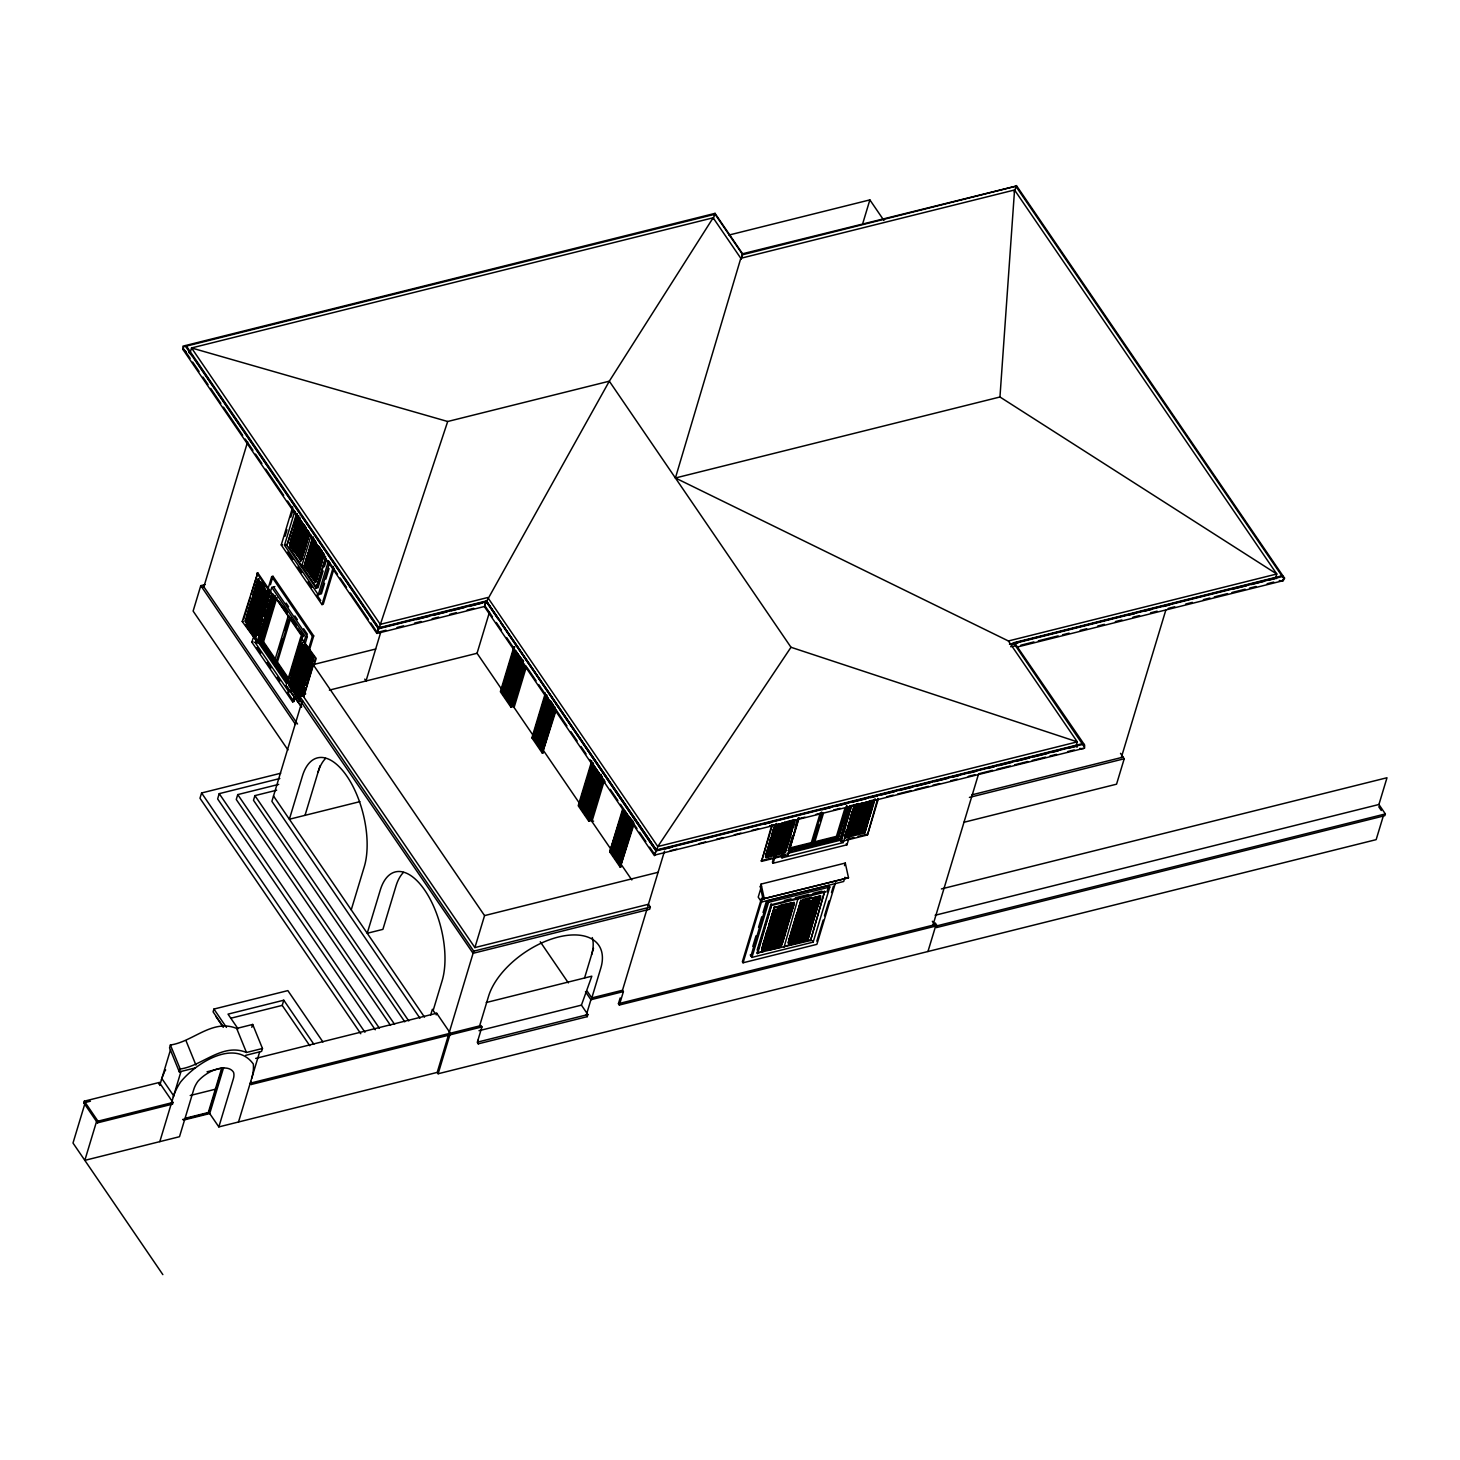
<?xml version="1.0" encoding="UTF-8"?>
<svg xmlns="http://www.w3.org/2000/svg" width="1460" height="1460" viewBox="0 0 1460 1460"><rect width="100%" height="100%" fill="white"/><g stroke="black" fill="none" stroke-linecap="round" stroke-linejoin="round"><path stroke-width="1.5" d="M1009.462 644.225L1275.62 577.813L1276.77 573.999L999.954 396.992L1014.554 189.982L740.804 258.292L675.414 477.986L1008.404 640.976L1077.297 741.862L1076.148 745.659L656.653 850.359L486.618 601.337L609.313 381.188L713.137 217.796L740.804 258.292M386.042 630.227L377.264 632.417L378.395 628.767L185.073 345.637L182.975 346.148L182.755 349.177L376.881 633.457L484.501 606.484M1084.214 746.754L1013.477 642.802L1281.843 575.824L1283.76 578.178M1016.489 185.968L742.811 253.712L740.895 259.278L741.297 258.438M377.41 631.687L377.246 632.873M654.81 854.392L655.923 850.961L486.308 600.972L656.343 849.994L654.427 855.651L484.392 606.63L485.888 601.94L378.395 628.767M1016.251 646.67L1014.883 643.312L1283.249 576.335L1284.654 578.105L1283.176 580.678L1017 647.09M251.631 1078.502L252.014 1077.206A73.201 39.986 -34.3 0 0 253.31 1063.993C234.567 1038.316 195.658 1063.245 180.474 1082.17A63.181 34.511 -34.3 0 0 173.667 1095.821L173.284 1097.026M205.185 584.566L200.786 585.661L193.121 611.083L287.948 749.947M297.53 724.014L203.852 586.829L247.634 441.814M83.804 1102.847L84.315 1101.168L159.304 1082.462L172.974 1102.464L172.463 1104.143L97.473 1122.85L83.804 1102.847L90.429 1101.205M84.735 1104.198L73 1143.034L162.845 1274.616M242.232 621.504L257.763 572.849L272.363 594.238L257.745 642.674L242.232 621.504L243.145 621.285M243.784 619.186L250.135 598.125M251.412 593.91L257.763 572.849M267.162 590.752L269.534 594.238L255.755 637.144L245.079 621.522L257.964 578.817L269.68 595.826L257.69 579.73M255.463 635.191L245.974 621.303L258.858 578.598M96.542 1121.517L84.826 1160.353L179.489 1136.719L193.76 1089.47A30.295 16.553 -34.3 0 1 197.885 1081.349A24.309 13.286 -34.3 0 1 233.6 1072.443A24.565 13.414 -34.3 0 1 233.344 1078.867L218.836 1126.901L437.215 1072.407L473.733 951.153L299.154 695.489L305.724 693.847M97.473 1122.85L97.966 1121.189L84.315 1101.168M280.721 773.234L201.589 792.981L199.983 798.255L360.784 1033.735M254.441 633.75L271.688 576.627L272.983 576.298L313.699 635.921L293.88 701.53L292.602 701.84L251.887 642.217L253.164 637.983M334.103 568.287L323.244 604.258L321.966 604.586L281.251 544.963L292.748 506.875M260.19 618.62L262.745 610.152M264.023 605.918L266.578 597.468M270.428 584.767L272.983 576.298M285.083 536.167L286.999 529.816M290.832 517.132L292.748 510.781M273.567 586.957L307.348 636.414L290.723 691.511L288.916 691.967L255.135 642.491L256.431 638.257M257.288 634.79L262.179 619.186M263.092 615.572L267.946 600.115M270.501 591.629L271.779 587.394L274.863 586.628M329.686 562.465L320.087 594.256L318.28 594.713L284.499 545.237L294.738 511.329M256.851 642.911L271.469 594.457L256.869 573.068M325.909 558.541L316.108 588.252L286.89 545.474L296.435 513.883M286.379 683.426L258.438 642.51L273.057 594.074L302.275 636.852L299.665 644.991M297.329 513.664L286.89 545.474M287.401 683.17L259.46 642.254L273.44 595.917M288.24 682.824L260.537 642.254L274.498 596.027L302.987 636.396M301.581 559.983L289.573 543.886L301.308 560.895L289.737 545.474L298.752 515.599M287.766 680.798L261.322 642.072L275.265 595.826M291.945 540.601L295.121 530.089L294.19 529.378L305.87 545.748L293.88 529.652M299.008 517.497L289.737 545.474M288.168 616.12L274.79 660.413L262.271 642.072L275.648 597.76M299.921 517.387L291.635 544.799L292.912 544.489L299.921 521.275M263.238 639.644L275.283 599.713M295.778 531.878L298.935 521.366M288.678 678.553L263.548 641.743L276.925 597.45M279.827 778.527L219.219 793.656L217.631 798.93L375.257 1029.774M300.395 561.114L308.79 533.356M301.946 558.76L309.046 535.273M311.035 535.273L301.508 566.863L302.402 566.644M279.262 649.554L282.455 639.005M284.992 630.556L288.186 620.007M316.181 581.372L304.191 565.275L315.907 582.284L304.337 566.863L313.352 536.988M288.642 680.707L276.123 662.347L289.5 618.055M306.125 562.976L309.301 552.428M310.579 548.212L312.495 541.879M323.992 554.727L312.623 538.101L313.626 538.831L304.337 566.863M290.777 617.726L277.4 662.037L276.123 662.347M307.403 562.666L313.772 541.569M278.696 784.385L237.743 794.605L236.264 799.478L390.532 1025.395M245.609 1055.361L261.614 1051.364L262.471 1048.481L252.69 1024.446L236.684 1028.442C212.485 1018.496 192.866 1041.856 170.4 1044.995L169.543 1047.86L179.325 1071.896L195.074 1067.972M158.793 1084.123L159.304 1082.462M159.724 1085.473L170.564 1049.594M315.013 582.504L323.39 554.745M316.546 580.149L321.711 563.067M286.069 685.689L301.563 706.859L286.069 685.689L300.687 637.254L316.181 658.423L314.283 664.738M287.602 683.353L289.5 677.038M290.777 672.823L301.581 637.016M316.108 588.252L325.653 556.661M289.281 678.59L301.38 638.513M290.796 674.429L293.953 663.917M295.267 660.011L298.406 649.207M276.652 790.207L254.898 795.627L253.493 800.281L404.767 1021.817M318.043 587.778L323.116 570.933M324.394 566.717L326.31 560.403M299.574 701.329L288.898 685.689L301.782 643.002L313.498 660.011L301.508 643.915M299.282 699.358L289.792 685.47L302.676 642.783M290.832 685.616L303.005 645.338M304.282 641.104L305.56 636.87L271.779 587.394M318.28 594.713L328.518 560.804M299.683 665.76L301.599 659.409M321.364 593.928L324.558 583.343M325.835 579.109L329.048 568.506M179.325 1071.896L180.2 1069.012L170.4 1044.995M159.815 1141.629L181.004 1071.476M292.602 701.84L293.88 697.606M295.157 693.39L312.404 636.25L271.688 576.627M321.966 604.586L333.464 566.498M298.515 697.643L299.154 695.489M301.508 694.923L313.352 658.405L305.049 646.251M302.402 694.705L304.337 688.299M306.91 679.758L311.418 664.811M302.22 700.909L271.888 801.358L419.951 1018.204M375.676 649.025L313.17 664.61L303.516 696.584L474.902 947.577L648.441 904.269L650.357 907.061L649.7 909.233L473.077 953.307L289.409 684.758L300.085 700.38M300.669 707.078L302.567 700.764M303.844 696.548L315.287 658.642L300.687 637.254M322.934 1041.966L287.857 990.61L213.927 1009.061L213.087 1011.853L223.106 1026.526M222.504 1067.917L208.908 1112.958L182.646 1119.51M218.836 1126.901L209.711 1113.56L223.581 1067.661M305.03 815.337L319.995 765.788M251.813 1027.329L252.69 1024.446M486.198 602.433L486.618 601.337L379.125 628.165L447.691 421.502L609.313 381.188L790.991 647.273L1077.297 741.862L657.803 846.544L656.653 850.359M380.768 632.162L366.022 680.981L364.763 679.119M238.509 1121.992L259.679 1051.839M251.649 1082.827L481.033 1025.559L481.946 1026.909L251.156 1084.506L250.737 1081.477M309.776 1045.725L282.218 1005.392L283.787 1000.209L228.016 1014.134L238.035 1028.807M351.24 909.854L364.27 866.747A65.499 30.769 76 0 0 346.969 776.264A65.499 30.769 76 0 0 302.384 776.136L289.372 819.242L359.872 801.649M501.364 688.864L477.055 653.277L489.502 612.068M525.618 665.888L513.373 706.439L510.872 707.078L500.36 691.693L513.902 646.871M501.839 689.357L514.723 646.67M523.337 662.256L510.161 703.373L502.185 691.693L514.54 650.795M511 703.173L503.025 691.492L514.723 652.73M510.161 703.373L523.154 660.322M510.872 707.078L523.757 664.391M524.596 664.172L511.693 706.859L502.368 693.19M514.084 707.498L526.512 666.289M430.645 1015.065L432.379 1009.316L435.19 1013.422M433.164 1010.466L442.124 980.773A65.499 30.769 76 0 0 424.823 890.29A65.499 30.769 76 0 0 380.257 890.162L367.226 933.269L382.903 929.363L395.916 886.256A65.499 30.769 76 0 1 403.489 872.405M436.193 1014.901L436.704 1013.24L255.664 1058.409M556.096 710.327L542.372 753.214L531.878 737.829L545.401 693.007M534.634 731.223L545.584 694.942M543.485 703.647L545.456 697.132M554.198 710.564L541.66 749.527L533.685 737.847L546.697 694.777M546.222 698.884L533.685 737.847M534.688 737.464L546.259 699.139M535.711 739.18L547.938 698.72M474.902 947.577L484.556 915.602L313.17 664.61M1383.204 816.359L1376.159 839.646L438.128 1073.757L450.355 1033.242L436.704 1013.24M541.66 749.527L554.672 706.457M542.372 753.214L555.256 710.527M479.61 1025.905L488.571 996.213A65.499 35.77 -34.3 0 1 558.304 937.046A65.499 35.77 -34.3 0 1 600.772 968.217L591.811 997.91L622.489 990.263L647.145 908.576M481.946 1026.909L477.274 1042.385L478.26 1043.845L587.248 1016.653L587.869 1014.572L581.427 1005.137L591.829 976.174L486.235 1002.527M478.26 1043.845L477.894 1040.323M603.473 779.914L591.227 820.465L588.727 821.104L578.215 805.719L591.756 760.897M579.693 803.365L587.431 777.76M588.727 773.49L591.939 762.813M601.009 774.347L588.015 817.399L580.04 805.719L593.034 762.667M592.577 766.755L580.04 805.719M589.493 814.662L601.064 776.337M590.15 812.892L600.553 778.436M588.727 821.104L602.25 776.282M602.451 778.198L589.566 820.885L588.216 818.914L589.877 818.494M604.385 780.315L591.939 821.505L593.599 821.104M633.95 824.352L620.226 867.24L609.733 851.855L622.617 809.168M622.799 811.103L609.733 851.855M616.759 832.839L613.492 843.679L622.361 855.943L613.364 843.533L614.697 843.989M619.368 824.17L621.339 817.673L630.41 830.01L621.431 817.6L630.099 830.284L629.096 829.536M632.709 822.436L619.533 863.535L611.539 851.855L623.894 810.957M631.815 879.924L612.379 851.654L624.077 812.91M613.583 853.206L625.792 812.745M584.529 978.072L593.508 948.307M619.533 863.535L632.527 820.483M620.226 867.24L633.768 822.418M585.478 991.723L590.917 999.717L586.245 1015.193L587.248 1016.653M927.958 951.5L935.641 926.096L619.35 1005.028L618.438 1003.677L620.171 997.928M647.784 906.423L664.464 851.235M619.35 1005.028L623.402 991.596L622.489 990.263M862.805 223.325L869.868 199.892L728.868 235.078M798.803 818.969L787.998 854.775L761.518 861.382L771.829 824.864M761.518 861.382L772.322 825.593M765.442 856.892L770.606 839.828M771.902 835.558L775.114 824.882M776.264 823.476L765.952 857.622L785.298 852.804L794.97 820.775M760.295 886.658L761.08 884.085L845.285 863.061L848.497 877.77L762.978 898.922L760.295 886.658L761.463 886.366L758.214 897.133L761.536 902.006L843.697 881.493L844.975 877.241M761.518 898.265L742.355 961.739L743.067 962.779L816.888 944.346L835.412 882.99M778.8 841.033L772.413 862.203L773.125 863.225L846.946 844.811L859.082 804.606M780.717 834.682L784.549 821.98M743.067 962.779L761.591 901.404M773.125 863.225L778.873 844.19M780.151 839.956L784.622 825.137M761.536 902.006L762.832 897.736M752.794 946.445L755.988 935.842M758.543 927.374L761.737 916.77M763.033 912.536L766.226 901.933M786.046 836.306L788.601 827.82M750.933 955.953L767.577 900.856L828.824 885.581L829.809 887.023L813.165 942.12L751.918 957.413L750.221 954.931M781.629 854.301L784.823 843.697M786.119 839.464L790.59 824.626M751.918 957.413L768.562 902.317L767.577 900.856M847.074 829.864L843.223 842.584L781.976 857.86L785.188 847.274M786.466 843.022L790.298 830.32M792.214 823.951L793.492 819.717M794.477 820.045L784.805 852.074L767.248 856.418M757.138 950.113L771.135 903.777M757.065 953.052L771.701 904.616L824.663 891.385L810.537 940.55L757.065 953.052L763.689 951.391M789.039 847.183L792.433 835.649M794.988 827.199L796.904 820.885M798.419 817.6L787.998 854.775M757.558 953.781L771.701 904.616M798.875 817.691L789.331 849.337L812.052 843.661L821.597 812.034M762.795 945.022L766.664 932.21M769.237 923.669L772.468 912.993M780.845 904.981L794.24 902.481L781.356 945.186L761.992 950.004L774.402 906.587M820.246 813.092L811.34 842.639L812.052 843.661M818.841 825.155L813.731 842.037L814.443 843.077L837.164 837.401L846.709 805.756M820.1 820.94L822.017 814.607M814.443 843.077L823.367 813.53M784.057 947.157L798.182 897.991M789.276 938.415L797.014 912.792M801.011 903.028L820.575 898.192L820.155 896.057L800.81 900.893L801.212 903.028L800.609 900.893L820.721 895.874L807.836 938.579L788.491 943.397L800.883 899.981M844.738 808.931L836.452 836.361L837.164 837.401M846.764 805.883L837.365 837.036L838.496 838.697L787.834 850.596M814.424 914.361L816.359 907.956M847.585 806.54L838.077 838.077L790.024 850.067M838.496 838.697L848.005 807.161M787.122 853.498L840.102 840.285L849.702 805.756M810.537 940.55L824.663 891.385M840.102 840.285L850.267 806.577M850.651 807.143L840.978 841.562L867.459 834.956L878.263 799.149M840.978 841.562L851.782 805.756M826.908 891.932L828.824 885.581M850.267 819.261L852.822 810.793M849.428 822.126L845.395 837.803L864.758 832.966L875.069 798.803M850.705 817.856L854.574 805.044M845.395 837.803L855.067 805.774M816.815 941.207L823.203 920.037M824.48 915.803L828.952 901.002M831.506 892.534L833.423 886.183M850.705 828.952L854.538 816.268M856.454 809.917L858.37 803.566M844.5 865.652L845.285 863.061M864.758 832.966L873.938 800.226M867.459 834.956L877.77 798.419M932.922 925.184L978.656 773.672M941.408 888.939L1387 777.742L1378.915 804.496L1385.358 813.932L1384.828 815.684L936.627 927.538L937.156 925.786L935.24 922.994L934.71 924.746L618.438 1003.677M1121.298 757.558L1165.737 610.371M1120.514 753.342L1124.218 758.762L1116.553 784.184L963.947 822.272M161.458 1079.707L161.841 1078.52A63.181 34.511 -34.3 0 1 164.359 1072.37M714.542 215.441L715.163 213.324L185.073 345.637M377.666 630.939L378.797 627.8L486.308 600.972M485.158 604.111L485.888 602.067M741.333 258.183L742.538 254.46L714.871 213.945L713.246 218.781M1014.262 191.972L1016.306 186.132L742.264 254.843M654.773 855.067L1084.579 748.14L1084.634 745.056L1014.883 643.312M790.991 647.273L657.803 846.544L487.768 597.523L380.275 624.351L191.552 347.954L713.137 217.796M1283.705 578.908L1282.537 579.875M1016.434 185.566L1283.249 576.335M377.264 632.417L370.858 623.019M297.712 516.968L308.699 532.334M297.22 518.555L308.899 534.926L297.548 518.282M296.763 520.089L308.443 536.459L296.763 520.089L298.077 520.563M296.289 521.676L307.969 538.046L296.289 521.676L297.603 522.151M295.778 523.319L307.786 539.433L295.778 523.319L297.11 523.793M295.303 524.907L306.983 541.277L295.303 524.907L296.635 525.381M294.847 526.439L306.527 542.81L294.847 526.439L296.161 526.914M294.373 528.027L306.363 544.124L294.373 528.027L295.687 528.502M293.405 531.221L305.085 547.591L293.405 531.221L294.719 531.695M292.931 532.772L304.939 548.869L292.931 532.772L294.263 533.229M292.456 534.342L304.136 550.712L292.456 534.342L293.788 534.816M291.982 535.948L303.662 552.318L291.982 535.948L293.296 536.422M291.489 537.536L303.169 553.906L291.489 537.536L292.821 537.992M291.033 539.068L302.713 555.439L291.033 539.068L292.347 539.543M290.558 540.656L302.238 557.027L290.558 540.656L291.872 541.112M301.654 559.49L290.376 542.025L302.056 558.395L290.376 542.025M291.38 542.773L290.065 542.299M290.905 544.343L289.573 543.886M307.896 534.178L309.228 534.652M307.44 535.729L308.754 536.203M306.965 537.298L308.279 537.773M269.206 597.414L257.526 581.043L268.019 595.68M305.979 540.529L307.312 541.003M257.033 582.686L268.403 599.33L257.033 582.686L267.527 597.322M258.529 581.773L257.215 581.317M305.523 542.08L306.837 542.554M256.23 584.548L268.238 600.644L256.23 584.548L257.562 585.004M258.037 583.434L256.723 582.96M267.454 602.451L256.084 585.807M304.556 545.273L305.87 545.748M266.286 603.035L255.609 587.394L266.103 602.031M311.838 539.945L323.518 556.315L312.148 539.671M257.088 586.555L255.774 586.08M304.082 546.861L305.396 547.317M254.806 589.274L266.815 605.371L254.806 589.274L256.139 589.731M311.363 541.477L323.043 557.848L311.363 541.477L312.695 541.952M256.613 588.125L255.299 587.668M265.318 606.21L254.66 590.588L266.322 606.958L254.66 590.588M310.889 543.065L322.569 559.436L310.889 543.065L312.221 543.54M303.132 549.982L304.446 550.438M264.862 607.743L254.186 592.121L264.68 606.758M255.664 591.318L254.332 590.844M310.396 544.708L322.386 560.822L310.396 544.708L311.71 545.182M302.64 551.588L303.972 552.044M253.401 593.964L265.391 610.079L253.401 593.964L254.715 594.439M255.19 592.851L253.876 592.395M309.921 546.295L321.601 562.666L309.921 546.295L311.236 546.77M302.165 553.158L303.498 553.632M263.895 610.955L253.219 595.315L264.899 611.685L253.219 595.315M309.447 547.828L321.127 564.199L309.447 547.828L310.779 548.303M301.709 554.709L303.023 555.165M263.421 612.525L252.744 596.903L263.238 611.539M254.223 596.063L252.909 595.589M308.973 549.416L320.652 565.786L308.973 549.416L310.305 549.891M301.234 556.278L302.548 556.753M251.959 598.709L263.95 614.806L251.959 598.709L253.292 599.184M253.748 597.633L252.434 597.158M308.48 551.04L320.16 567.411L308.48 551.04L309.812 551.497M263.475 616.394L251.795 600.023L262.289 614.66M308.005 552.61L319.685 568.98L308.005 552.61L309.337 553.084M251.302 601.666L261.668 617.562L251.302 601.666L261.796 616.303M252.799 600.754L251.485 600.279M307.549 554.161L319.539 570.258L307.549 554.161L308.863 554.617M250.518 603.509L262.508 619.624L250.518 603.509L251.832 603.984M252.306 602.414L250.992 601.94M307.075 555.731L318.736 572.101L307.075 555.731L308.388 556.205M261.723 621.431L250.353 604.787M306.582 557.337L318.262 573.707L306.582 557.337L307.896 557.811M249.879 606.375L260.245 622.27L249.879 606.375L260.373 621.011M251.376 605.535L250.043 605.061M306.107 558.924L318.098 575.021L306.107 558.924L307.421 559.399M249.076 608.236L261.084 624.351L249.076 608.236L250.408 608.711M305.633 560.457L317.313 576.828L305.633 560.457L306.965 560.932M250.883 607.105L249.569 606.648M248.601 609.824L260.281 626.194L248.601 609.824L249.934 610.298M305.158 562.045L316.838 578.415L305.158 562.045L306.49 562.52M259.132 626.723L248.455 611.101L260.135 627.471M315.506 579.766L304.976 563.414L316.656 579.784M247.981 612.671L259.661 629.041M249.459 611.831L248.145 611.357M305.979 564.162L304.666 563.688M247.196 614.496L258.876 630.866L247.196 614.496L248.51 614.97M248.985 613.419L247.671 612.945M305.505 565.75L304.191 565.275M247.032 615.81L258.712 632.18M246.576 617.343L258.256 633.713M248.036 616.54L246.722 616.065M257.781 635.301L246.101 618.93L256.595 633.567M322.988 553.997L324.302 554.471M245.59 620.573L255.956 636.469L245.59 620.573L256.084 635.209M247.105 619.661L245.773 619.186M322.514 555.585L323.828 556.041M246.594 621.321L245.28 620.847M322.04 557.118L323.372 557.592M321.565 558.705L322.879 559.162M320.598 561.936L321.912 562.392M320.123 563.469L321.455 563.943M319.649 565.057L320.963 565.513M319.156 566.663L320.488 567.137M318.682 568.25L319.995 568.725M317.732 571.371L319.065 571.845M317.258 572.977L318.572 573.433M316.309 576.098L317.641 576.554M259.278 625.464L260.61 625.92M315.834 577.667L317.167 578.142M257.873 630.118L259.187 630.592M313.024 661.581L301.344 645.211L311.838 659.847M311.345 661.508L300.851 646.871L311.527 662.493M302.348 645.959L301.034 645.484M300.066 648.714L312.057 664.811L300.066 648.714L301.38 649.189M311.272 666.636L299.902 649.992M310.104 667.202L299.428 651.561L309.921 666.198M300.924 650.722L299.592 650.266M298.625 653.441L310.633 669.538L298.625 653.441L299.957 653.916M300.432 652.31L299.118 651.835M309.137 670.377L298.479 654.755L310.159 671.125L298.479 654.755M308.68 671.928L298.004 656.288L308.498 670.925M299.482 655.485L298.15 655.029M297.22 658.15L309.21 674.246L297.22 658.15L298.534 658.606M299.008 657.036L297.694 656.562M307.713 675.122L297.037 659.5L308.717 675.87L297.037 659.5M296.562 661.07L306.928 676.966L296.562 661.07L307.056 675.706M298.041 660.23L296.727 659.756M295.778 662.877L307.786 678.991L295.778 662.877L297.11 663.351M297.566 661.818L296.252 661.343M307.293 680.561L295.613 664.19L306.107 678.827M295.121 665.851L305.487 681.747L295.121 665.851L305.615 680.47M296.635 664.939L295.303 664.464M294.336 667.695L306.326 683.791L294.336 667.695L295.65 668.169M296.124 666.581L294.81 666.107M305.852 685.342L294.172 668.972L304.666 683.59M293.697 670.542L304.063 686.437L293.697 670.542L304.191 685.178M295.194 669.702L293.862 669.227M292.894 672.421L304.903 688.518L292.894 672.421L294.226 672.896M294.701 671.29L293.387 670.815M292.42 673.991L304.1 690.361L292.42 673.991L293.752 674.465M291.963 675.542L303.954 691.639L291.963 675.542L293.277 676.017M291.799 676.856L303.479 693.226M291.014 678.663L302.695 695.033L291.014 678.663L292.347 679.137M292.803 677.586L291.489 677.111M301.216 695.873L290.85 679.977L302.53 696.347M300.888 696.146L290.394 681.528L299.555 695.69M291.854 680.725L290.54 680.25M289.92 683.097L300.267 698.993L289.92 683.097L300.413 697.734M290.923 683.846L289.591 683.371M299.902 699.377L289.098 685.014M303.096 689.631L304.428 690.106M301.691 694.303L303.005 694.759M521.786 662.584C526.713 666.417 509.284 648.313 515.125 651.361M513.281 652.638L522.26 665.048L513.281 652.638L514.614 653.095M512.788 654.281L521.767 666.709L512.788 654.281L514.102 654.755M512.259 656.051L521.238 668.461L512.259 656.051L513.573 656.507M511.748 657.693L521.056 669.848L511.748 657.693L513.08 658.168M511.219 659.5L520.198 671.928L511.219 659.5L512.533 659.975M510.708 661.161L519.687 673.571L510.708 661.161L512.04 661.617M510.179 662.913L519.158 675.323L510.179 662.913L511.511 663.387M509.686 664.574L518.665 676.984L509.686 664.574L511 665.03M509.157 666.308L518.136 678.736L509.157 666.308L510.471 666.782M508.664 667.968L517.953 680.123L508.664 667.968L509.978 668.443M508.117 669.72L517.114 682.148L508.117 669.72L509.449 670.195M507.624 671.381L516.603 683.791L507.624 671.381L508.956 671.856M507.095 673.133L516.402 685.288L507.095 673.133L508.427 673.608M515.453 650.904L523.611 661.398M506.602 674.794L515.581 687.204L506.602 674.794L507.916 675.25M506.072 676.546L515.052 688.974L506.072 676.546L507.386 677.02M521.256 664.318L522.589 664.774M505.561 678.207L514.869 690.343L505.561 678.207L506.894 678.663M520.764 665.961L522.078 666.435M505.032 679.958L514.011 692.368L505.032 679.958L506.364 680.415M520.235 667.731L521.548 668.187M504.539 681.601L513.519 694.029L504.539 681.601L505.853 682.076M504.01 683.353L512.989 695.781L504.01 683.353L505.324 683.827M519.194 671.18L520.508 671.655M503.517 685.014L512.496 697.442L503.517 685.014L504.832 685.488M518.683 672.841L520.015 673.297M502.952 686.875L512.241 699.03L502.952 686.875L504.266 687.35M518.154 674.593L519.486 675.067M502.441 688.536L511.42 700.946L502.441 688.536L503.773 688.992M517.661 676.254L518.975 676.71M501.911 690.288L510.89 702.698L501.911 690.288L503.244 690.762M517.132 677.987L518.446 678.462M516.092 681.4L517.424 681.875M515.599 683.061L516.931 683.536M514.577 686.474L515.891 686.93M514.048 688.226L515.362 688.7M513.008 691.639L514.34 692.095M512.515 693.281L513.829 693.755M511.986 695.033L513.299 695.508M511.493 696.694L512.807 697.168M510.416 700.216L511.748 700.672M509.887 701.968L511.219 702.442M545.639 696.767L554.289 709.469L545.31 697.04L546.642 697.515M544.799 698.774L553.778 711.184L544.799 698.774L546.113 699.249M544.288 700.435L553.267 712.845L544.288 700.435L545.62 700.891M543.759 702.187L552.738 714.597L543.759 702.187L545.091 702.661M543.266 703.848L552.245 716.258L543.266 703.848L544.27 704.578M542.718 705.636L551.697 718.064L542.718 705.636L544.033 706.111M542.226 707.297L551.515 719.452L542.226 707.297L543.54 707.771M541.697 709.049L550.676 721.477L541.697 709.049L543.01 709.523M541.186 710.71L550.164 723.12L541.186 710.71L542.518 711.184M540.656 712.462L549.964 724.598L540.656 712.462L541.989 712.918M540.163 714.104L549.142 726.533L540.163 714.104L541.477 714.579M539.634 715.875L548.923 728.011L539.634 715.875L540.948 716.331M539.142 717.517L548.431 729.671L539.142 717.517L540.455 717.991M538.594 719.269L547.591 731.697L538.594 719.269L539.926 719.743M550.365 702.059L554.106 706.804M538.101 720.93L547.08 733.358L538.101 720.93L539.433 721.404M553.285 708.72L554.617 709.195M537.572 722.682L546.551 735.11L537.572 722.682L538.886 723.156M552.774 710.454L554.088 710.929M537.079 724.342L546.058 736.771L537.079 724.342L538.393 724.817M552.263 712.115L553.595 712.571M536.55 726.095L545.839 738.249L536.55 726.095L537.864 726.569M551.734 713.867L553.066 714.341M536.039 727.755L545.018 740.165L536.039 727.755L537.371 728.212M551.241 715.528L552.555 715.984M535.51 729.507L544.489 741.917L535.51 729.507L536.842 729.982M550.694 717.316L552.008 717.791M535.017 731.15L544.306 743.304L535.017 731.15L536.331 731.624M534.451 733.011L543.43 745.439L534.451 733.011L535.784 733.486M549.672 720.729L550.986 721.203M533.958 734.672L542.938 747.1L533.958 734.672L535.273 735.146M549.161 722.39L550.493 722.864M533.429 736.424L542.718 748.578L533.429 736.424L534.743 736.898M548.139 725.784L549.453 726.259M546.569 730.949L547.902 731.423M546.077 732.61L547.409 733.084M545.547 734.362L546.861 734.836M545.055 736.023L546.368 736.497M544.014 739.435L545.346 739.892M543.485 741.187L544.817 741.662M542.427 744.691L543.759 745.166M541.934 746.352L543.248 746.827M599.002 773.289L592.158 763.27L593.49 763.744M591.975 764.657L600.644 777.341L591.665 764.93L592.997 765.387M591.136 766.646L600.133 779.074L591.136 766.646L592.468 767.12M590.643 768.307L599.951 780.461L590.643 768.307L591.975 768.781M590.114 770.059L599.093 782.487L590.114 770.059L591.428 770.533M589.621 771.72L598.6 784.148L589.621 771.72L590.935 772.194M589.073 773.526L598.053 785.936L589.073 773.526L590.387 774.001M588.562 775.187L597.542 787.597L588.562 775.187L589.895 775.643M588.033 776.939L597.012 789.349L588.033 776.939L589.365 777.413M587.54 778.6L596.83 790.736L587.54 778.6L588.855 779.056M587.011 780.333L595.99 792.762L587.011 780.333L588.343 780.808M586.519 781.994L595.498 794.404L586.519 781.994L587.832 782.451M585.989 783.746L595.279 795.901L585.989 783.746L587.303 784.221M585.478 785.407L594.457 797.817L585.478 785.407L586.811 785.863M584.949 787.159L594.256 799.313L584.949 787.159L586.281 787.633M600.462 774.676L601.155 775.68M584.456 788.82L593.745 800.956L584.456 788.82L585.77 789.276M599.64 776.611L600.972 777.067M583.927 790.572L592.906 802.982L583.927 790.572L585.241 791.046M599.111 778.344L600.443 778.8M583.416 792.233L592.395 804.642L583.416 792.233L584.748 792.689M582.887 793.966L592.194 806.121L582.887 793.966L584.219 794.441M598.089 781.739L599.403 782.213M582.394 795.627L591.373 808.037L582.394 795.627L583.726 796.101M597.596 783.399L598.91 783.874M581.865 797.379L591.172 809.534L581.865 797.379L583.179 797.853M597.049 785.206L598.363 785.681M581.372 799.04L590.351 811.45L581.372 799.04L582.686 799.514M596.538 786.867L597.87 787.323M580.806 800.901L589.785 813.311L580.806 800.901L582.12 801.376M596.008 788.619L597.341 789.093M580.313 802.562L589.603 814.698L580.313 802.562L581.627 803.018M588.763 816.724L580.095 804.04L587.924 814.789M594.986 792.014L596.319 792.488M581.098 804.788L579.766 804.314M594.494 793.674L595.808 794.13M593.453 797.087L594.786 797.543M591.902 802.252L593.216 802.726M591.391 803.913L592.723 804.369M590.369 807.307L591.702 807.781M589.347 810.72L590.661 811.194M588.781 812.581L590.095 813.056M587.741 815.994L589.073 816.468M623.493 810.793L632.162 823.476L623.164 811.067L624.497 811.541M622.654 812.8L631.943 824.955L622.654 812.8L623.967 813.275M622.142 814.461L631.14 826.871L622.142 814.461L623.475 814.917M621.613 816.213L630.592 828.623L621.613 816.213L622.945 816.688M620.573 819.662L629.552 832.091L620.573 819.662L621.905 820.137M622.434 818.33L621.12 817.856M620.08 821.323L629.059 833.733L620.08 821.323L621.394 821.798M619.551 823.075L628.84 835.23L619.551 823.075L620.865 823.549M619.04 824.736L628.019 837.146L619.04 824.736L620.372 825.21M618.511 826.488L627.508 838.898L618.511 826.488L619.843 826.944M618.018 828.13L627.326 840.285L618.018 828.13L619.35 828.605M617.489 829.882L626.468 842.311L617.489 829.882L618.821 830.357M616.996 831.543L625.975 843.971L616.996 831.543L618.31 832.017M616.467 833.295L625.446 845.723L616.467 833.295L617.781 833.769M615.956 834.956L624.935 847.366L615.956 834.956L617.288 835.43M632.965 821.56L624.807 811.085M615.427 836.708L624.734 848.862L615.427 836.708L616.759 837.182M614.934 838.368L623.913 850.779L614.934 838.368L616.248 838.843M630.118 826.141L631.45 826.597M614.404 840.12L623.383 852.53L614.404 840.12L615.718 840.577M629.589 827.893L630.921 828.367M613.912 841.763L623.201 853.917L613.912 841.763L615.226 842.237M628.548 831.342L629.88 831.817M612.871 845.176L621.851 857.604L612.871 845.176L614.204 845.65M628.055 833.003L629.37 833.477M612.306 847.037L621.613 859.192L612.306 847.037L613.638 847.512M611.813 848.698L620.792 861.108L611.813 848.698L613.127 849.173M627.015 836.416L628.347 836.89M611.284 850.45L620.263 862.878L611.284 850.45L612.598 850.924M626.486 838.168L627.818 838.624M625.464 841.562L626.796 842.037M624.971 843.223L626.285 843.697M624.442 844.975L625.756 845.449M623.931 846.636L625.263 847.11M622.909 850.048L624.223 850.523M622.38 851.8L623.694 852.257M621.339 855.213L622.672 855.669M620.847 856.856L622.179 857.33M619.788 860.378L621.102 860.852M619.259 862.13L620.573 862.605M180.2 1069.012C202.666 1065.891 222.267 1042.531 246.466 1052.477L262.471 1048.481M183.65 346.786L714.597 214.346M281.251 544.963L282.528 544.635M284.499 545.237L286.306 544.781M201.918 587.322L203.852 586.829M305.487 565.093L306.764 564.764L316.784 579.456M675.414 477.986L999.954 396.992M251.887 642.217L253.164 641.889M255.135 642.491L256.942 642.053M258.438 642.51L259.46 642.254M262.271 642.072L263.548 641.743M302.019 636.396L303.315 636.086L300.796 632.399M302.275 636.852L303.297 636.596L298.223 629.15M305.56 636.87L307.348 636.414M312.404 636.25L313.699 635.921M416.191 619.569L429.368 616.284M433.748 615.189L446.906 611.904M451.304 610.809L464.462 607.524M468.842 606.429L482.019 603.144M397.01 627.49L403.599 625.847M414.567 623.11L421.137 621.467M432.123 618.73L438.693 617.087M449.662 614.35L456.25 612.707M467.218 609.97L473.806 608.327M329.376 690.124L477.055 653.277M531.878 737.829L534.378 737.209M1008.404 640.976L1276.77 573.999L1014.554 189.982M1011.433 644.389L1018.04 642.747M1128.033 615.299L1134.621 613.656M1145.626 610.919L1152.232 609.258M1163.218 606.52L1169.825 604.878M1233.609 588.946L1246.822 585.661M1251.22 584.566L1264.415 581.262M1268.813 580.167L1275.419 578.525M1020.759 645.211L1033.954 641.907M1038.352 640.812L1058.153 635.866M1062.552 634.771L1069.158 633.129M1080.163 630.373L1086.751 628.731M1097.756 625.993L1104.362 624.332M1115.349 621.595L1121.955 619.952M1132.942 617.197L1139.548 615.554M1150.553 612.817L1157.141 611.174M1168.146 608.418L1174.753 606.776M1185.739 604.02L1192.346 602.378M1203.35 599.64L1209.938 597.998M1214.337 596.885L1227.532 593.599M1231.948 592.505L1245.143 589.201M1249.541 588.106L1256.129 586.464M1267.134 583.708L1273.741 582.065M656.343 849.994L1082.353 743.688M655.923 850.961L1083.758 744.18M665.267 848.862L671.892 847.202M764.62 824.061L771.245 822.418M822.017 809.734L830.849 807.544M835.266 806.431L848.515 803.128M852.932 802.033L866.182 798.73M870.598 797.616L877.223 795.974M881.639 794.861L894.889 791.557M899.305 790.462L912.555 787.159M916.953 786.046L930.202 782.742M934.619 781.648L947.868 778.326M952.285 777.231L958.91 775.589M969.951 772.833L976.576 771.172M987.617 768.416L994.242 766.755M998.658 765.661L1011.889 762.357M1016.306 761.262L1029.555 757.941M1033.972 756.846L1047.222 753.542M1051.638 752.429L1058.263 750.787M1069.304 748.031L1075.929 746.37L1077.06 747.173M670.25 850.742L676.874 849.099M698.957 843.588L705.582 841.927M716.605 839.171L723.229 837.529M734.27 834.773L740.895 833.112M751.936 830.357L758.561 828.714M769.584 825.958L776.209 824.298M787.25 821.542L793.875 819.899M798.292 818.805L804.916 817.144M815.939 814.388L822.564 812.745M833.605 809.99L840.23 808.329M851.271 805.573L857.896 803.931M868.919 801.175L875.544 799.514M886.585 796.758L893.21 795.116M897.626 794.003L910.858 790.699M915.274 789.605L928.523 786.301M932.94 785.188L939.565 783.545M950.606 780.79L957.231 779.129M968.254 776.373L974.878 774.731M979.295 773.617L992.544 770.314M996.961 769.219L1010.192 765.916M1014.609 764.803L1027.858 761.5M1032.275 760.404L1045.524 757.101M1049.941 755.988L1056.566 754.345M1067.589 751.59L1074.213 749.929M775.607 824.955L794.952 820.137L774.621 825.375M856.162 804.588L872.259 800.846M854.009 805.135L873.445 800.719M794.477 821.706L774.147 826.944L775.132 826.542M853.534 806.705L873.938 801.887M773.599 828.076L790.809 823.787M855.213 807.708L872.423 803.42M773.69 828.495L794.021 823.258L774.658 828.076M854.191 808.658L873.481 803.42L853.06 808.256M793.62 825.247L773.216 830.065L790.334 825.375M856.892 808.767L872.989 805.008L853.717 810.245L873.08 805.409M773.125 829.663L793.546 824.827M773.216 830.065L790.408 825.776M852.658 810.245L872.021 805.409M789.842 826.981L772.65 831.269L793.127 826.871L772.723 831.689L773.69 831.288M852.092 811.45L872.514 806.614M774.311 832.328L791.521 828.021M870.981 808.201L851.618 813.038L872.113 808.621M772.249 833.277L792.579 828.039L772.158 832.857M872.04 808.201L851.709 813.439L852.75 813.439M773.855 833.861L791.046 829.572M851.162 814.57L871.565 809.734M772.76 834.408L792.105 829.572L771.701 834.408L772.833 834.81M771.774 834.81L791.137 829.973M851.235 814.972L871.638 810.154M775.515 834.901L790.572 831.142M850.687 816.158L871.091 811.322L850.687 816.158L851.819 816.56M850.76 816.56L871.091 811.322M772.358 836.398L791.63 831.16L771.227 835.978M770.716 837.62L791.137 832.802L771.774 837.639M869.539 812.964L850.176 817.801L870.671 813.384M770.807 838.04L791.137 832.802M870.598 812.964L850.267 818.202L851.308 818.22M770.241 839.208L790.663 834.39L770.241 839.208L771.373 839.628M849.702 819.389L870.197 814.972M770.332 839.628L790.736 834.792M789.13 835.923L769.785 840.759L790.261 836.343M851.399 820.392L869.649 816.085L849.318 821.341M790.188 835.923L769.858 841.161L770.917 841.161M869.649 816.085L850.377 821.341M769.311 842.329L789.714 837.511L770.369 842.329M850.906 821.962L869.174 817.673L848.844 822.911M769.383 842.748L789.714 837.511M869.174 817.673L849.902 822.911M768.818 843.935L789.221 839.117M850.432 823.568L867.623 819.279L848.351 824.517M768.891 844.355L789.312 839.518M484.556 915.602L658.095 872.295M788.747 840.686L768.416 845.924L769.402 845.523M849.957 825.155L868.207 820.867L847.877 826.105L868.207 820.867M971.959 794.824L1123.087 757.12M767.887 847.055L785.078 842.767M849.483 826.688L866.692 822.4M767.96 847.475L788.29 842.237L768.927 847.055M848.461 827.637L867.751 822.4L847.329 827.236M969.422 797.397L1124.218 758.762M769.548 848.096L784.604 844.336M851.162 827.729L867.277 823.987L847.986 829.225L867.349 824.389M787.816 843.807L768.544 849.045L787.889 844.227M769.621 848.515L784.677 844.756M846.928 829.225L866.291 824.389M784.13 845.887L766.938 850.176L787.414 845.76M846.398 830.357L866.802 825.52L846.398 830.357L847.53 830.777M787.341 845.358L767.011 850.596L768.07 850.596M846.471 830.758L866.802 825.52M766.464 851.764L786.867 846.946L767.504 851.764M866.327 827.108L845.906 831.944L866.4 827.528M766.536 852.184L785.881 847.347M865.342 827.51L845.997 832.346L847.055 832.346M768.142 852.768L786.392 848.479L765.989 853.297M845.449 833.477L865.853 828.641L846.508 833.477M766.062 853.717L786.392 848.479M845.523 833.879L865.853 828.641M788.619 848.296L837.657 836.069M767.668 854.356L785.918 850.067L765.587 855.305L785.918 850.067M789.312 849.027L813.33 843.022M817.709 841.945L833.003 838.113M844.975 835.065L865.379 830.229L844.975 835.065L846.106 835.467M845.048 835.467L865.379 830.229M864.886 831.871L844.482 836.708L864.959 832.291M864.265 832.236L844.555 837.109L845.614 837.127M788.765 852.111L839.536 839.445M761.025 860.67L772.048 857.914M776.464 856.801L785.298 854.611M847.092 839.171L853.717 837.529M858.133 836.434L866.966 834.226M473.733 951.153L650.357 907.061M230.753 1018.241L282.218 1005.392M762.978 898.922L848.497 877.77M768.562 902.317L829.809 887.023M784.367 900.473L790.991 898.831M795.408 897.717L808.658 894.414M813.056 893.319L821.889 891.111M772.194 905.328L825.155 892.115M803.036 899.451L811.632 897.298M794.094 904.817L793.473 902.663L794.094 904.817L774.731 909.635L774.129 907.5L794.24 902.481M793.674 902.663L774.129 907.5M777.943 908.01L793.2 904.251M800.135 902.462L800.737 904.616L800.135 902.462L808.931 900.327M813.038 899.25L819.68 897.644L820.1 899.78L800.536 904.616M783.892 908.047L792.707 905.894L793.108 908.047L773.563 912.865L773.143 910.73L779.804 909.124M817.034 899.816L799.824 904.123L800.244 906.258L799.624 904.123M774.055 911.222L773.636 909.069L774.055 911.222L793.601 906.386L792.999 904.251M785.772 909.087L772.668 912.299L773.289 914.453L772.869 912.299M801.303 905.163L816.56 901.404M800.043 906.258L819.589 901.422L818.987 899.287M772.814 915.986L772.194 913.851L791.758 909.014L792.178 911.168L772.814 915.986L792.178 911.168M807.289 905.091L816.103 902.937M773.07 914.453L792.634 909.616L792.233 907.481M818.713 900.875L819.115 903.01L799.77 907.846L799.149 905.693M778.18 913.814L791.083 910.602L791.685 912.737L772.139 917.573L771.72 915.42L772.139 917.573M800.354 908.284L809.168 906.131M798.693 907.244L799.095 909.379L818.659 904.543L818.038 902.408M799.095 909.379L818.659 904.543M780.042 914.891L771.245 917.026L771.847 919.18L791.211 914.343L790.59 912.208L791.211 914.343M784.148 913.814L790.791 912.208M799.879 909.89L815.136 906.131M817.764 903.995L818.184 906.131L798.821 910.967L798.218 908.813M790.115 913.777L790.736 915.931L771.172 920.749L770.77 918.614L786.027 914.854M801.558 910.93L816.815 907.171L817.217 909.324L797.853 914.142L797.452 912.007M797.726 910.419L798.145 912.573L817.691 907.737L817.089 905.601M772.449 919.617L785.553 916.405M796.777 913.54L816.341 908.722L816.742 910.858L797.197 915.694L796.777 913.54L797.397 915.694M771.172 920.749L790.736 915.931M797.853 914.142L817.217 909.324M778.417 919.581L787.031 917.446M809.205 911.898L796.302 915.128L796.722 917.263L816.268 912.445L815.866 910.292L796.503 915.128M772.176 921.205L787.232 917.446M789.86 915.329L790.261 917.464L770.917 922.3L770.296 920.147M771.482 922.811L786.739 919.052M795.828 916.734L815.373 911.916L815.793 914.051L796.43 918.887L795.828 916.734L796.43 918.887M770.223 923.87L770.022 921.735L770.223 923.87L789.787 919.052L789.185 916.898M771.008 924.399L779.804 922.245M814.899 913.486L795.335 918.322L795.755 920.457L815.3 915.639L814.698 913.486L815.3 915.639M789.294 920.658L769.748 925.494L789.294 920.658L788.893 918.523M796.229 918.887L815.793 914.051M770.533 925.932L785.589 922.173M801.321 918.249L814.443 915.037L801.54 918.249M770.752 925.932L785.79 922.173M769.274 927.082L768.854 924.928L769.274 927.082L788.82 922.245L788.217 920.11M772.212 926.972L787.469 923.231M814.37 918.76L813.749 916.606L814.37 918.76L794.806 923.578L794.404 921.442L803.201 919.289M807.307 918.231L813.95 916.606M787.944 921.643L788.364 923.779L769 928.615L768.398 926.48M795.28 922.008L794.879 919.855L795.28 922.008L814.844 917.172L814.224 915.037M767.413 929.71L768.033 931.845L767.413 929.71L774.074 928.086M778.162 927.027L786.976 924.873L787.378 927.009L767.832 931.845M809.15 919.344L793.893 923.085L794.514 925.239L794.112 923.085M768.325 930.202L767.905 928.049L768.325 930.202L787.889 925.366L787.269 923.231M780.042 928.067L766.938 931.279L767.558 933.433L767.139 931.279M795.572 924.144L810.829 920.384M207.046 1071.786L221.719 1068.118L208.305 1112.52L185.256 1118.269M794.313 925.239L813.877 920.402L813.256 918.267M766.482 932.83L786.027 927.994L786.447 930.13L766.883 934.966L766.482 932.83L766.883 934.966M801.558 924.07L810.373 921.917M767.339 933.433L786.904 928.596L786.301 926.461L786.904 928.596M812.983 919.837L813.384 921.99L794.039 926.808L793.419 924.673M772.449 932.794L785.553 929.582L785.955 931.717L766.409 936.553L765.989 934.4L766.61 936.553M794.642 927.264L809.88 923.505M792.962 926.206L793.364 928.359L812.928 923.523L812.308 921.388M765.916 938.159L785.48 933.323L785.06 931.188L765.514 936.006L766.117 938.159L765.715 936.006M794.149 928.87L809.406 925.111M812.034 922.957L812.453 925.111L793.09 929.947L792.488 927.793M765.04 937.594L784.586 932.758L785.005 934.911L765.642 939.729L765.04 937.594L765.642 939.729M795.828 929.911L811.085 926.151L811.486 928.286L792.141 933.122L791.521 930.987L792.141 933.122M792.616 931.535L791.995 929.399L792.415 931.535L811.961 926.717L811.559 924.563M764.766 939.127L765.186 941.28L764.565 939.127L779.822 935.367M791.064 932.52L791.667 934.655L791.064 932.52L810.61 927.684M765.442 939.729L785.005 934.911M791.922 933.122L811.486 928.286M766.245 940.167L781.301 936.426M790.773 934.108L809.935 929.272L810.537 931.407L810.136 929.272L790.773 934.108L790.991 936.243L810.537 931.407M766.445 940.167L781.502 936.426M764.985 941.28L784.531 936.444L784.13 934.309M791.466 934.655L811.03 929.837L810.409 927.684M763.616 942.266L764.237 944.401L763.616 942.266L768.124 941.189M772.231 940.112L781.027 937.959M790.316 935.641L790.718 937.794L790.115 935.641L803.219 932.429M764.091 940.715L764.511 942.85L784.057 938.032L783.655 935.878M765.295 943.306L774.11 941.153M789.641 937.229L809.187 932.392L809.606 934.546L790.243 939.364L789.842 937.229M764.036 944.401L783.6 939.565L783.18 937.429M790.517 937.794L810.081 932.958L809.661 930.823M764.839 944.839L773.636 942.704M795.627 937.156L808.53 933.944L809.132 936.079L789.787 940.915L789.167 938.762L789.787 940.915M763.142 943.835L763.562 945.989L783.108 941.153L782.706 939.017M766.5 945.879L779.603 942.667M797.489 938.196L788.692 940.349L789.093 942.485L808.658 937.667L808.037 935.513L808.658 937.667M801.595 937.137L808.256 935.513M762.686 945.386L763.087 947.522L782.651 942.685L782.231 940.55M789.586 940.915L809.132 936.079M763.087 947.522L782.651 942.685M761.7 948.617L762.321 950.752L761.7 948.617L768.361 946.992M772.468 945.934L781.264 943.78M803.456 938.251L788.199 941.992L788.802 944.146L788.4 941.992M762.613 949.109L762.211 946.956L762.613 949.109L782.177 944.273L781.757 942.138M762.12 950.752L781.666 945.916L781.063 943.78M788.601 944.146L808.165 939.309L807.745 937.174M768.106 950.296L781.356 946.992M785.772 945.879L810.044 939.82M190.201 1095.511L215.35 1089.233M97.966 1121.189L172.974 1102.464M590.917 999.717L623.402 991.596M935.13 915.256L1378.915 804.496M478.989 1030.705L581.427 1005.137M937.156 925.786L1385.358 813.932M478.88 1041.783L587.869 1014.572M183.486 1120.094L209.711 1113.56M1283.176 580.678L1280.712 580.788A7.994 5.749 23 0 1 1279.289 580.496M1083.685 748.524L1081.221 748.633A7.994 5.749 23 0 1 1079.798 748.36M189.216 351.769L190.402 351.769L191.552 347.954L447.691 421.502M874.011 802.288L872.879 801.887M872.496 803.839L873.555 803.839M854.082 805.537L855.067 805.135M872.587 807.033L871.456 806.614M853.607 807.125L854.593 806.723M852.184 811.851L853.151 811.45M871.164 811.742L870.032 811.322M870.123 814.552L869.138 814.954M869.722 816.505L868.591 816.085M869.247 818.093L868.116 817.673M794.952 820.137L793.985 820.538M868.28 821.268L867.149 820.848M794.568 822.126L793.419 821.706M866.765 822.801L867.824 822.819M794.021 823.258L792.962 823.258L794.094 823.659M866.875 825.94L865.743 825.52M847.877 826.105L848.862 825.685M865.944 829.061L864.794 828.641M865.452 830.649L864.32 830.229M790.663 831.561L791.703 831.561M791.211 833.222L790.079 832.802M790.663 834.39L789.678 834.792M789.787 837.912L788.655 837.492M788.838 841.106L787.707 840.686M788.29 842.237L787.232 842.219L788.364 842.639M786.484 848.899L785.352 848.479M767.486 849.045L768.544 849.045M786.009 850.468L784.86 850.048M765.514 854.885L766.646 855.305M820.155 896.057L820.575 898.192M819.68 897.644L820.1 899.78M819.115 903.01L818.512 900.875M818.184 906.131L817.563 903.995M793.108 908.047L792.506 905.894M791.758 909.014L791.959 911.168M816.268 912.445L815.665 910.292M798.145 912.573L797.927 910.419M790.261 917.464L789.659 915.329M770.77 918.614L771.373 920.749M813.384 921.99L812.782 919.837M788.364 923.779L787.743 921.643M812.253 925.111L811.833 922.957M811.961 926.717L811.358 924.563M787.378 927.009L786.776 924.873M786.027 927.994L786.447 930.13M793.364 928.359L793.163 926.206M785.553 929.582L785.955 931.717M809.187 932.392L809.606 934.546M784.586 932.758L784.805 934.911M785.48 933.323L784.86 931.17M784.531 936.444L783.929 934.309M784.057 938.032L783.454 935.878M808.165 939.309L807.544 937.174M783.6 939.565L782.98 937.429M783.108 941.153L782.505 939.017M764.511 942.85L764.292 940.715M782.177 944.273L781.556 942.138M763.562 945.989L763.343 943.835M188.833 352.389L192.738 356.24M1010.63 646.689L1015.339 645.886L1013.477 642.802M513.811 650.904L514.814 651.635M522.279 660.924L523.282 661.672M519.723 669.373L520.745 670.122L512.077 657.42M546.825 696.128L545.821 695.38L548.102 698.72M545.31 697.04L546.314 697.789M516.639 679.648L517.643 680.378L508.974 667.695M553.796 707.06L554.8 707.808M515.07 684.813L516.073 685.561L507.405 672.859M312.312 538.357L323.299 553.723M513.537 689.886L514.54 690.616L505.89 677.933M306.454 538.959L307.458 539.689L296.106 523.063M550.201 718.977L551.205 719.725L542.536 707.023M305.049 543.649L306.052 544.398L294.683 527.754M548.631 724.142L549.635 724.872L540.985 712.188M510.927 698.555L511.931 699.303L503.262 686.601M321.072 560.348L322.076 561.078L310.706 544.452M303.607 548.394L304.611 549.142L293.259 532.498M547.61 727.555L548.613 728.284L539.945 715.601M547.117 729.197L548.12 729.945L539.452 717.243M592.158 763.27L593.18 764M591.665 764.93L592.669 765.661M318.225 569.783L319.229 570.532L307.859 553.887M544.525 737.774L545.529 738.505L536.86 725.821M598.618 779.987L599.622 780.735L590.953 768.033M316.784 574.546L317.787 575.295L306.418 558.651M542.992 742.83L543.996 743.578L535.327 730.894M541.404 748.104L542.408 748.852L533.739 736.168M595.516 790.28L596.519 791.01L587.851 778.326M623.164 811.067L624.186 811.796M593.964 795.426L594.968 796.174L586.299 783.472M630.629 824.48L631.633 825.21L622.964 812.527M592.924 798.839L593.928 799.569L585.277 786.885M592.432 800.5L593.435 801.23L584.767 788.546M590.862 805.646L591.884 806.394L583.215 793.711M627.526 834.755L628.53 835.503L619.861 822.819M589.84 809.059L590.844 809.807L582.175 797.123M625.993 839.81L626.997 840.558L618.328 827.856M588.289 814.242L589.292 814.972L580.624 802.288M623.402 848.388L624.405 849.136L615.755 836.452M621.887 853.443L622.891 854.191L614.222 841.508M268.366 595.37L269.37 596.1L258 579.456M620.281 858.717L621.285 859.466L612.634 846.782M266.906 600.169L267.91 600.918L256.559 584.274M265.483 604.896L266.487 605.644L255.135 589M264.059 609.605L265.063 610.335L253.712 593.709M262.636 614.332L263.639 615.08L252.288 598.436M261.176 619.149L262.179 619.88L250.828 603.254M312.185 659.537L313.188 660.285L301.818 643.641M259.752 623.876L260.756 624.606L249.404 607.981M310.724 664.355L311.728 665.085L300.377 648.441M309.301 669.082L310.305 669.811L298.953 653.167M307.877 673.772L308.899 674.52L297.53 657.876M306.454 678.517L307.458 679.247L296.106 662.621M304.994 683.317L306.016 684.065L294.646 667.421M303.57 688.043L304.574 688.792L293.223 672.148M289.409 684.758L290.412 685.488M1275.62 577.813L1276.569 578.561M1076.148 745.659L1077.078 746.425M182.755 349.177L184.69 350.874A7.994 5.749 23 0 0 185.986 351.55M1016.032 186.533L1281.843 575.824M1378.751 806.778L1381.288 810.501M869.868 199.892L883.939 220.478M715.017 213.379L742.665 253.894M932.356 921.278L936.627 927.538M846.234 843.77L846.946 844.811M842.237 841.124L843.223 842.584M780.99 856.418L781.976 857.86M812.18 940.678L813.165 942.12M486.399 602.049L497.933 618.93M500.506 622.69L656.434 851.07M550.548 700.855L552.829 704.195M484.775 605.59L492.476 616.868M496.327 622.508L501.455 630.027M506.602 637.545L514.303 648.824M515.307 649.992L523.282 661.982M527.133 667.621L536.13 680.798M538.685 684.558L545.109 693.956M546.131 695.124L548.413 698.464M549.106 699.468L566.936 725.912M570.787 731.551L577.174 740.913M580.989 746.498L586.08 753.962M589.895 759.547L605.17 781.921M610.262 789.367L617.89 800.555M620.445 804.277L626.796 813.603M629.351 817.326L636.98 828.514M639.535 832.236L645.886 841.562M649.718 847.147L654.81 854.611M514.121 650.631L522.789 663.314M513.61 652.364L522.26 665.048M545.109 698.5L553.778 711.184M591.464 766.39L600.133 779.074M513.099 654.025L521.767 666.709M544.616 700.161L553.267 712.845M622.471 814.187L631.14 826.871M512.57 655.777L521.238 668.461M544.087 701.913L552.738 714.597M590.424 769.803L599.093 782.487M621.942 815.939L630.592 828.623M543.576 703.574L552.245 716.258M589.931 771.446L598.6 784.148M511.529 659.226L520.198 671.928M543.029 705.381L551.697 718.064M589.384 773.252L598.053 785.936M620.902 819.407L629.552 832.091M511.036 660.887L519.687 673.571M588.891 774.913L597.542 787.597M620.39 821.049L629.059 833.733M510.507 662.639L519.158 675.323M542.007 708.793L550.676 721.477M588.362 776.665L597.012 789.349M509.996 664.3L518.665 676.984M541.514 710.436L550.164 723.12M619.368 824.462L628.019 837.146M509.467 666.052L518.136 678.736M587.322 780.06L595.99 792.762M618.839 826.214L627.508 838.898M540.474 713.849L549.142 726.533M586.829 781.72L595.498 794.404M508.445 669.447L517.114 682.148M617.799 829.627L626.468 842.311M507.952 671.107L516.603 683.791M585.807 785.133L594.457 797.817M617.306 831.269L625.975 843.971M538.923 719.014L547.591 731.697M616.777 833.039L625.446 845.723M506.912 674.52L515.581 687.204M538.411 720.656L547.08 733.358M616.284 834.682L624.935 847.366M506.383 676.272L515.052 688.974M537.882 722.426L546.551 735.11M584.237 790.298L592.906 802.982M537.389 724.069L546.058 736.771M583.745 791.959L592.395 804.642M615.244 838.095L623.913 850.779M505.361 679.685L514.011 692.368M614.715 839.847L623.383 852.53M504.85 681.327L513.519 694.029M536.367 727.481L545.018 740.165M582.704 795.353L591.373 808.037M504.32 683.097L512.989 695.781M535.838 729.233L543.813 740.913M613.693 843.26L622.361 855.943M503.828 684.74L512.496 697.442M581.682 798.766L590.351 811.45M613.182 844.92L621.851 857.604M534.78 732.756L543.43 745.439M581.116 800.627L589.785 813.311M502.769 688.262L511.42 700.946M534.269 734.398L542.938 747.1M612.123 848.424L620.792 861.108M502.24 690.014L510.89 702.698M580.095 804.04L588.07 815.72M620.263 862.878L590.898 819.972M512.88 705.727L588.325 816.231M532.699 737.629L535.035 741.041M537.371 744.454L543.211 753.013M581.39 808.931L586.062 815.757M611.722 853.352L621.066 867.039M186.478 346.148L379.125 628.165M195.311 359.999L214.565 388.196M217.138 391.974L277.473 480.34M280.046 484.099L299.3 512.296M301.873 516.055L378.906 628.877M303.771 524.395L306.144 527.863M313.626 538.831L315.999 542.299M318.371 545.784L321.93 550.986M183.723 348.94L190.129 358.339M192.683 362.08L199.089 371.479M202.94 377.1L208.068 384.619M210.642 388.378L220.88 403.38M223.453 407.139L242.67 435.299M245.243 439.059L252.927 450.319M255.5 454.078L261.906 463.459M265.757 469.098L283.696 495.378M287.547 500.999L305.487 527.279M308.06 531.038L315.743 542.299M318.298 546.058L324.722 555.439M328.555 561.078L337.534 574.218M340.089 577.977L346.513 587.358M350.345 592.997L368.303 619.277M298.023 516.712L309.374 533.338M297.073 519.833L308.443 536.459M311.692 541.222L323.043 557.848M296.599 521.402L307.969 538.046M311.199 542.792L321.875 558.432M295.632 524.633L306.983 541.277M310.232 546.022L321.601 562.666M295.157 526.184L306.527 542.81M309.776 547.573L321.127 564.199M309.283 549.142L320.652 565.786M294.19 529.378L305.56 546.004M308.808 550.767L320.16 567.411M293.715 530.947L305.085 547.591M308.334 552.355L319.685 568.98M292.785 534.068L304.136 550.712M307.385 555.475L318.736 572.101M292.292 535.674L303.662 552.318M306.892 557.063L318.262 573.707M291.817 537.262L303.169 553.906M291.343 538.795L302.713 555.439M305.961 560.184L317.313 576.828M290.868 540.383L302.238 557.027M305.487 561.771L316.838 578.415M292.912 544.489L302.932 559.162M304.976 563.414L316.346 580.058M294.482 548.175L302.037 559.235M310.852 572.137L314.63 577.686M289.901 543.613L301.253 560.257M304.501 565.002L315.871 581.646M291.16 546.843L294.938 552.373M310.049 574.51L313.827 580.04M289.007 547.025L317.002 588.033M287.62 552.099L292.712 559.545M297.803 566.991L301.618 572.594M307.987 581.901L311.801 587.486M316.893 594.95L320.707 600.534M587.267 991.285L591.811 997.91M540.255 941.773L568.341 982.89M286.123 603.108L288.624 606.776M294.884 615.938L297.384 619.606M303.625 628.767L307.385 634.26M283.185 606.612L286.981 612.16M292.036 619.569L295.796 625.062M279.061 601.356L286.78 612.415M289.135 616.12L295.668 625.428M261.23 582.084L264.789 587.285M257.526 581.043L268.202 596.684M301.344 645.211L312.02 660.851M300.851 646.871L312.221 663.497M255.609 587.394L266.979 604.038M299.428 651.561L310.798 668.205M254.186 592.121L265.556 608.765M298.004 656.288L309.374 672.932M252.744 596.903L264.114 613.529M251.795 600.023L262.471 615.645M295.613 664.19L306.29 679.831M294.172 668.972L304.848 684.594M248.93 609.55L260.281 626.194M292.748 673.735L304.1 690.361M248.455 611.101L259.825 627.727M292.274 675.268L303.643 691.912M247.506 614.222L258.876 630.866M291.325 678.389L302.695 695.033M290.85 679.977L301.526 695.617M290.394 681.528L300.559 696.42M263.858 643.586L275.192 660.194M277.71 663.88L287.784 678.626M246.101 618.93L256.759 634.553M245.572 624.862L257.745 642.674M256.978 647.492L260.811 653.076M267.162 662.402L270.976 667.986M277.345 677.294L279.882 681.035M287.529 692.204L293.88 701.53M200.786 585.661L295.595 724.507M448.932 1033.571L449.863 1034.921M273.495 795.992L424.513 1017.146M254.898 795.627L408.745 1020.923M437.215 1072.407L438.128 1073.757M237.743 794.605L394.565 1024.299M219.219 793.656L379.418 1028.26M201.589 792.981L364.945 1032.238M283.787 1000.209L313.845 1044.228M213.927 1009.061L226.446 1027.402M215.733 1016.251L223.234 1027.238M250.226 1083.156L251.156 1084.506M161.841 1078.52L173.667 1095.821M171.55 1102.793L172.463 1104.143M236.684 1028.442L246.466 1052.477M186.15 1041.053L195.95 1065.088M761.08 884.085L764.292 898.776M816.596 907.171L817.016 909.324M810.866 926.151L811.286 928.286M798.894 907.244L799.295 909.379M788.692 918.523L789.093 920.658M782.031 940.55L782.451 942.685M769.329 923.359L769.949 925.494M762.886 945.386L763.288 947.522M164.98 1071.129A63.181 34.511 -34.3 0 1 165.637 1069.888M592.267 937.576A65.499 35.77 -34.3 0 1 591.555 954.749M318.061 772.231A65.499 30.769 76 0 1 325.635 758.379M868.682 819.279L849.41 824.517L868.682 819.279M785.425 851.709L766.153 856.947L785.425 851.709"/></g></svg>
